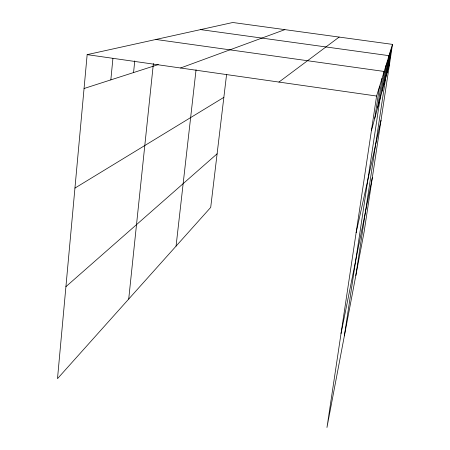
<?xml version="1.0" encoding="UTF-8"?>
<svg xmlns="http://www.w3.org/2000/svg" width="450" height="450" viewBox="0 0 450 450"><rect width="100%" height="100%" fill="white"/><g stroke="black" fill="none" stroke-linecap="round" stroke-linejoin="round"><path stroke-width="0.67" d="M392.501 44.381L376.588 96.041L326.959 427.5L364.151 231.727L392.501 44.381L232.791 22.5L87.159 54.636L57.499 378.658L210.707 207.405L226.597 74.374M110.841 79.881L112.911 58.432M133.566 72.562L134.747 60.902M128.717 299.053L153.388 63.523M176.068 246.122L196.059 69.722M374.76 118.305L379.536 86.456M377.606 107.792L382.027 78.373M344.368 335.841L384.159 71.46L155.908 39.465M382.151 91.007L385.999 65.486M383.996 84.206L387.608 60.266M355.826 275.529L389.025 55.671L200.604 29.604M387.107 72.731L390.319 51.469M388.429 67.849L391.466 47.734M341.027 333.54L372.364 177.452M356.119 232.734L381.021 120.257M371.391 130.753L389.61 63.473M65.919 286.667L217.108 153.81M278.949 82.074L339.159 37.074M74.942 188.089L223.852 97.358M180.568 67.995L284.861 29.633M84.06 88.504L158.321 64.586M87.159 54.636L376.588 96.041"/></g></svg>
